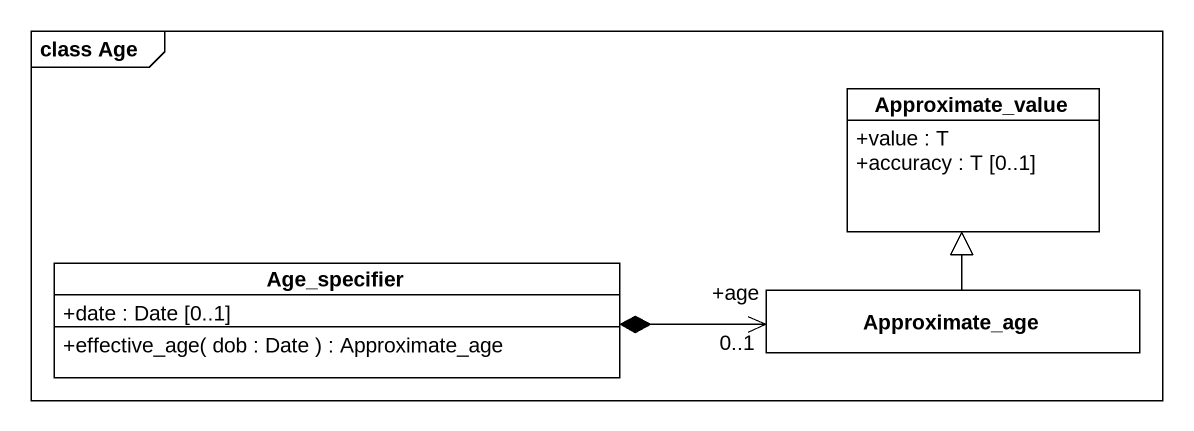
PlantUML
@startuml
mainframe class Age
hide circle
hide empty members
skinparam classAttributeIconSize 0
class Approximate_value {
  +value : T
  +accuracy : T [0..1]
}
class Age_specifier {
  +date : Date [0..1]
  +effective_age( dob : Date ) : Approximate_age
}
class Approximate_age
Approximate_age -up-|> Approximate_value
Approximate_age "+age\n0..1" <-left-* Age_specifier
@enduml
